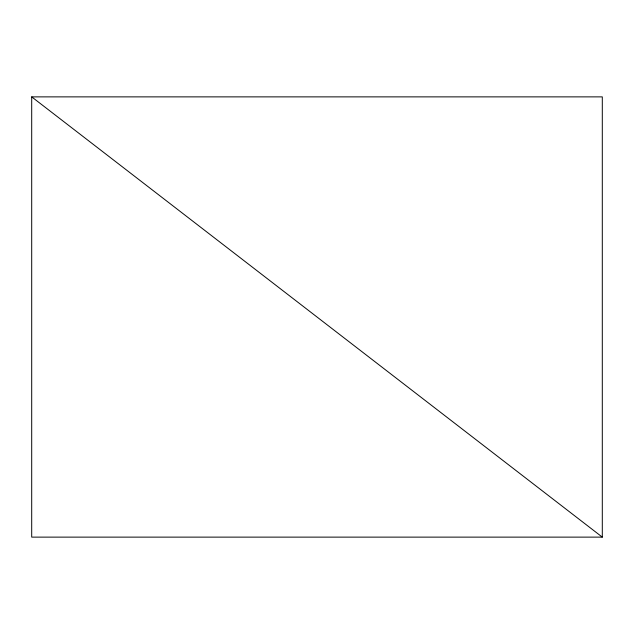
<?xml version="1.0" encoding="UTF-8"?>
<svg xmlns="http://www.w3.org/2000/svg" width="634" height="634" viewBox="0 0 634 634"><rect width="100%" height="100%" fill="white"/><g stroke="black" fill="none" stroke-linecap="round" stroke-linejoin="round"><path stroke-width="0.95" d="M31.7 96.875L602.3 96.875L602.3 537.125L31.7 537.125L31.7 96.875L602.3 537.125"/></g></svg>
